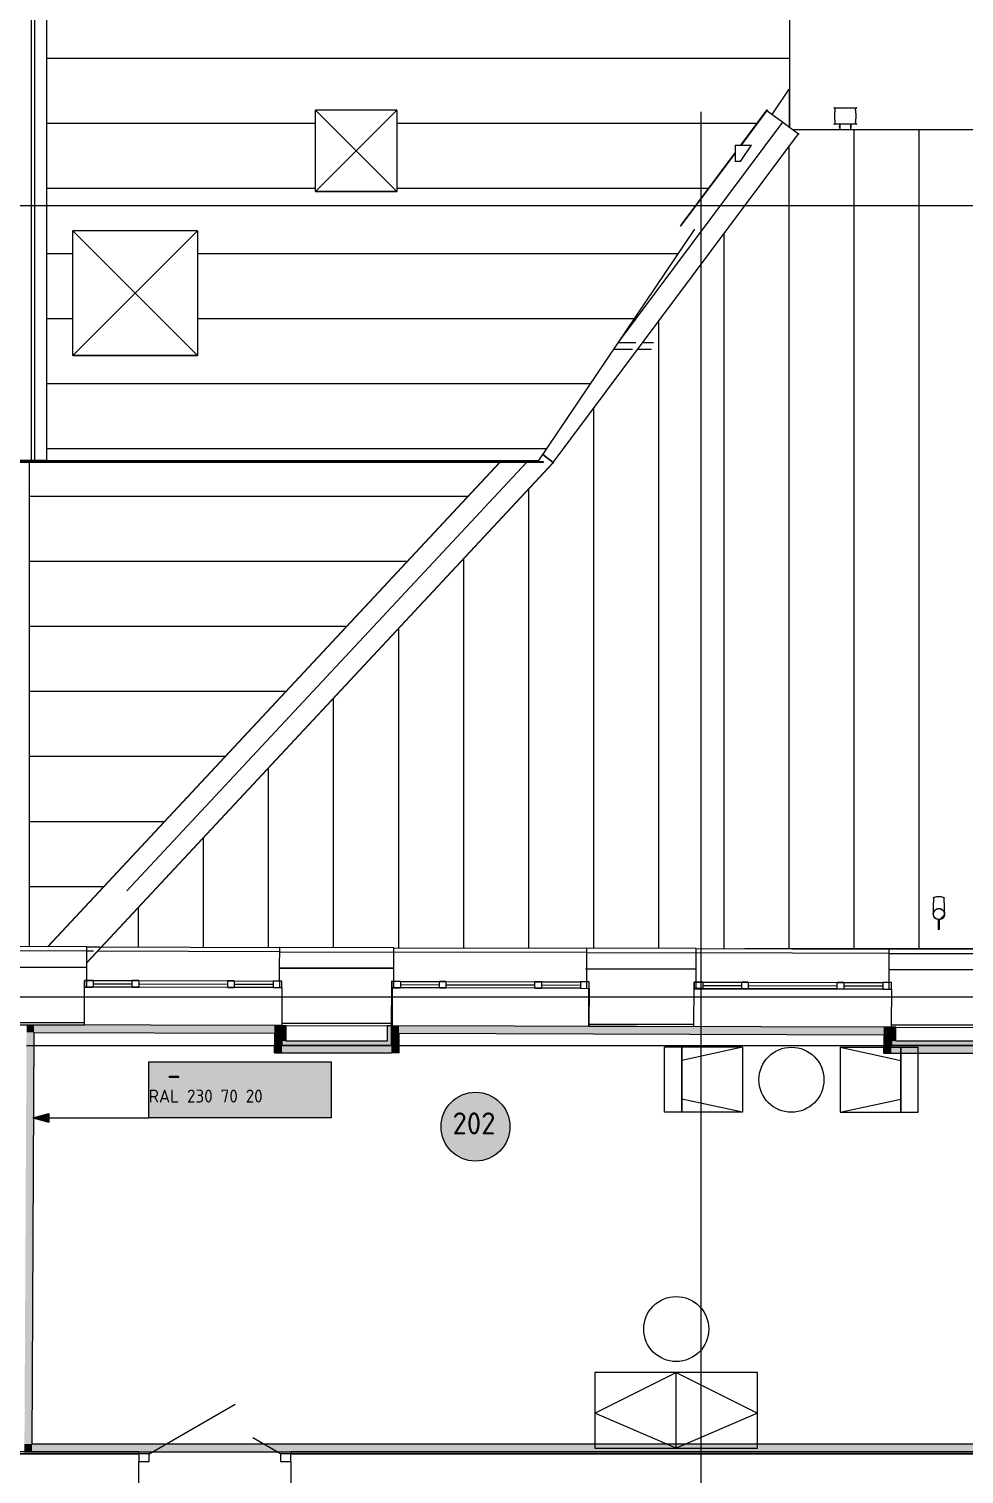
# Model space of a CAD drawing. Header units: millimetres. Extents: x 0 to 1189, y 0 to 841.
# Drawn here: x 547.2 to 633.4, y 373.3 to 506.7 of the extents above; entities that cross this region are included whole.
import ezdxf

# ---------------------------------------------------------------- set-up
doc = ezdxf.new("R2010")
doc.units = ezdxf.units.MM

msp = doc.modelspace()

# ---------------------------------------------------------------- hatches: boundary and pattern name
h = msp.add_hatch(color=7)
h.dxf.hatch_style = 2
h.paths.add_polyline_path([(615.27094, 499.224533), (615.204227, 499.241521), (615.14494, 499.206533), (615.127952, 499.139821), (615.16294, 499.080533), (615.17494, 499.071533), (615.241652, 499.054546), (615.30094, 499.089533), (615.317928, 499.156246), (615.28294, 499.215533)])
h = msp.add_hatch(color=7)
h.dxf.hatch_style = 2
h.paths.add_polyline_path([(621.85595, 497.872531), (621.882388, 497.808969), (621.94595, 497.782531), (622.009513, 497.808969), (622.03595, 497.872531), (622.03595, 497.884531), (622.009513, 497.948094), (621.94595, 497.974531), (621.882388, 497.948094), (621.85595, 497.884531)])
h = msp.add_hatch(color=7)
h.dxf.hatch_style = 2
h.paths.add_polyline_path([(622.03595, 497.684531), (622.009513, 497.748094), (621.94595, 497.774531), (621.882388, 497.748094), (621.85595, 497.684531), (621.85595, 497.670531), (621.882388, 497.606968), (621.94595, 497.580531), (622.009513, 497.606968), (622.03595, 497.670531)])
h = msp.add_hatch(color=7)
h.dxf.hatch_style = 2
h.paths.add_polyline_path([(622.03595, 497.670531), (622.009513, 497.734094), (621.94595, 497.760531), (621.882388, 497.734094), (621.85595, 497.670531), (621.85595, 497.658531), (621.882388, 497.594968), (621.94595, 497.568531), (622.009513, 497.594968), (622.03595, 497.658531)])
h = msp.add_hatch(color=7)
h.dxf.hatch_style = 2
h.paths.add_polyline_path([(622.03595, 497.658531), (622.009513, 497.722094), (621.94595, 497.748531), (621.882388, 497.722094), (621.85595, 497.658531), (621.85595, 497.648531), (621.882388, 497.584968), (621.94595, 497.558531), (622.009513, 497.584968), (622.03595, 497.648531)])
h = msp.add_hatch(color=7)
h.dxf.hatch_style = 2
h.paths.add_polyline_path([(622.03595, 497.648531), (622.009513, 497.712094), (621.94595, 497.738531), (621.882388, 497.712094), (621.85595, 497.648531), (621.882388, 497.577968), (621.94595, 497.551531), (622.009513, 497.577968)])
h = msp.add_hatch(color=7)
h.dxf.hatch_style = 2
h.paths.add_polyline_path([(622.03595, 497.641531), (622.009513, 497.705094), (621.94595, 497.731531), (621.882388, 497.705094), (621.85595, 497.641531), (621.882388, 497.573968), (621.94595, 497.547531), (622.009513, 497.573968)])
h = msp.add_hatch(color=7)
h.dxf.hatch_style = 2
h.paths.add_polyline_path([(622.03595, 497.637531), (622.009513, 497.701094), (621.94595, 497.727531), (621.882388, 497.701094), (621.85595, 497.637531), (621.882388, 497.571968), (621.94595, 497.545531), (622.009513, 497.571968)])
h = msp.add_hatch(color=7)
h.dxf.hatch_style = 2
h.paths.add_polyline_path([(622.855952, 497.664531), (622.882389, 497.600968), (622.945952, 497.574531), (623.009514, 497.600968), (623.035952, 497.664531), (623.035952, 497.677531), (623.009514, 497.741094), (622.945952, 497.767531), (622.882389, 497.741094), (622.855952, 497.677531)])
h = msp.add_hatch(color=7)
h.dxf.hatch_style = 2
h.paths.add_polyline_path([(622.855952, 497.654531), (622.882389, 497.590968), (622.945952, 497.564531), (623.009514, 497.590968), (623.035952, 497.654531), (623.035952, 497.664531), (623.009514, 497.728094), (622.945952, 497.754531), (622.882389, 497.728094), (622.855952, 497.664531)])
h = msp.add_hatch(color=7)
h.dxf.hatch_style = 2
h.paths.add_polyline_path([(622.855952, 497.645531), (622.882389, 497.581968), (622.945952, 497.555531), (623.009514, 497.581968), (623.035952, 497.645531), (623.009514, 497.718094), (622.945952, 497.744531), (622.882389, 497.718094)])
h = msp.add_hatch(color=7)
h.dxf.hatch_style = 2
h.paths.add_polyline_path([(622.855952, 497.639531), (622.882389, 497.575968), (622.945952, 497.549531), (623.009514, 497.575968), (623.035952, 497.639531), (623.009514, 497.709094), (622.945952, 497.735531), (622.882389, 497.709094)])
h = msp.add_hatch(color=7)
h.dxf.hatch_style = 2
h.paths.add_polyline_path([(622.855952, 497.636531), (622.882389, 497.572968), (622.945952, 497.546531), (623.009514, 497.572968), (623.035952, 497.636531), (623.009514, 497.703094), (622.945952, 497.729531), (622.882389, 497.703094)])
h = msp.add_hatch(color=7)
h.dxf.hatch_style = 2
h.paths.add_polyline_path([(618.17588, 497.058316), (618.108925, 497.074321), (618.050158, 497.038466), (618.034153, 496.97151), (618.070009, 496.912744), (618.081009, 496.904744), (618.147964, 496.888739), (618.206731, 496.924594), (618.222735, 496.99155), (618.18688, 497.050316)])
h = msp.add_hatch(color=7)
h.dxf.hatch_style = 2
h.paths.add_polyline_path([(595.45227, 466.584844), (595.51591, 466.558593), (595.57955, 466.584844), (595.605801, 466.648484), (595.57955, 466.712123), (595.56955, 466.722123), (595.50591, 466.748375), (595.44227, 466.722123), (595.416019, 466.658484), (595.44227, 466.594844)])
h = msp.add_hatch(color=7)
h.dxf.hatch_style = 2
h.paths.add_polyline_path([(595.577505, 466.713024), (595.515185, 466.742273), (595.450369, 466.719078), (595.42112, 466.656759), (595.444315, 466.591943), (595.454315, 466.580943), (595.516634, 466.551694), (595.58145, 466.574889), (595.610699, 466.637208), (595.587505, 466.702024)])
h = msp.add_hatch(color=7)
h.dxf.hatch_style = 2
h.paths.add_polyline_path([(630.487963, 425.13342), (630.514401, 425.069858), (630.577963, 425.04342), (630.641526, 425.069858), (630.667964, 425.13342), (630.667964, 425.14542), (630.641526, 425.208983), (630.577963, 425.23542), (630.514401, 425.208983), (630.487963, 425.14542)])
h = msp.add_hatch(color=7)
h.dxf.hatch_style = 2
h.paths.add_polyline_path([(598.576914, 420.038412), (598.513352, 420.011975), (598.486914, 419.948412), (598.513352, 419.88485), (598.576914, 419.858412), (598.586915, 419.858412), (598.650477, 419.88485), (598.676915, 419.948412), (598.650477, 420.011975), (598.586915, 420.038412)])
h = msp.add_hatch(color=7)
h.dxf.hatch_style = 2
h.paths.add_polyline_path([(598.586915, 419.858412), (598.650477, 419.88485), (598.676915, 419.948412), (598.650477, 420.011975), (598.586915, 420.038412), (598.576914, 420.038412), (598.513352, 420.011975), (598.486914, 419.948412), (598.513352, 419.88485), (598.576914, 419.858412)])
at = {"true_color": 0xf1d696}
h = msp.add_hatch(color=41, dxfattribs=at)
h.dxf.hatch_style = 2
h.paths.add_polyline_path([(546.948836, 414.084403), (546.952836, 414.784404), (547.648837, 414.082403)])
h = msp.add_hatch(color=41, dxfattribs=at)
h.dxf.hatch_style = 2
h.paths.add_polyline_path([(546.954836, 414.784404), (547.652837, 414.782404), (547.648837, 414.082403)])
h = msp.add_hatch(color=41, dxfattribs=at)
h.dxf.hatch_style = 2
h.paths.add_polyline_path([(547.648837, 414.082403), (547.652837, 414.782404), (569.806871, 414.724404), (569.804871, 414.024403)])
h = msp.add_hatch(color=41, dxfattribs=at)
h.dxf.hatch_style = 2
h.paths.add_polyline_path([(569.804871, 414.024403), (569.806871, 414.724404), (570.506872, 414.722404)])
h = msp.add_hatch(color=41, dxfattribs=at)
h.dxf.hatch_style = 2
h.paths.add_polyline_path([(570.504872, 414.022403), (569.804871, 414.024403), (570.506872, 414.722404)])
h = msp.add_hatch(color=7)
h.dxf.hatch_style = 2
h.paths.add_polyline_path([(570.500872, 413.290402), (570.500872, 414.704404), (570.901872, 414.704404), (570.901872, 413.290402)])
h = msp.add_hatch(color=7)
h.dxf.hatch_style = 2
h.paths.add_polyline_path([(580.601887, 412.890401), (580.201886, 412.890401), (580.201886, 414.704404), (580.601887, 414.704404)])
h = msp.add_hatch(color=41, dxfattribs=at)
h.dxf.hatch_style = 2
h.paths.add_polyline_path([(581.301888, 414.001403), (580.601887, 414.004403), (580.601887, 414.704404)])
h = msp.add_hatch(color=41, dxfattribs=at)
h.dxf.hatch_style = 2
h.paths.add_polyline_path([(580.601887, 414.704404), (581.301888, 414.701404), (581.301888, 414.001403)])
h = msp.add_hatch(color=41, dxfattribs=at)
h.dxf.hatch_style = 2
h.paths.add_polyline_path([(581.301888, 414.001403), (581.301888, 414.701404), (626.000956, 414.558404), (626.000956, 413.858403)])
h = msp.add_hatch(color=7)
h.dxf.hatch_style = 2
h.paths.add_polyline_path([(598.812915, 414.591404), (598.876477, 414.617842), (598.902915, 414.681404), (598.876477, 414.744967), (598.812915, 414.771404), (598.800915, 414.771404), (598.737352, 414.744967), (598.710915, 414.681404), (598.737352, 414.617842), (598.800915, 414.591404)])
at = {"true_color": 0x186722}
h = msp.add_hatch(color=99, dxfattribs=at)
h.dxf.hatch_style = 2
h.paths.add_polyline_path([(546.948836, 414.084403), (547.648837, 414.082403), (547.455836, 376.098345), (546.755835, 376.098345)])
at = {"true_color": 0xf1d696}
h = msp.add_hatch(color=41, dxfattribs=at)
h.dxf.hatch_style = 2
h.paths.add_polyline_path([(569.804871, 414.024403), (570.504872, 414.022403), (570.500872, 412.890401), (569.800871, 412.890401)])
h = msp.add_hatch(color=41, dxfattribs=at)
h.dxf.hatch_style = 2
h.paths.add_polyline_path([(581.301888, 412.890401), (580.601887, 412.890401), (580.601887, 414.004403), (581.301888, 414.001403)])
h = msp.add_hatch(color=41, dxfattribs=at)
h.dxf.hatch_style = 2
h.paths.add_polyline_path([(626.000956, 413.858403), (626.000956, 414.558404), (626.700957, 414.556404)])
h = msp.add_hatch(color=41, dxfattribs=at)
h.dxf.hatch_style = 2
h.paths.add_polyline_path([(626.000956, 413.858403), (626.698957, 414.553404), (626.700957, 413.856403)])
h = msp.add_hatch(color=41, dxfattribs=at)
h.dxf.hatch_style = 2
h.paths.add_polyline_path([(626.000956, 413.858403), (626.700957, 413.856403), (626.700957, 412.882401), (626.000956, 412.882401)])
h = msp.add_hatch(color=7)
h.dxf.hatch_style = 2
h.paths.add_polyline_path([(626.700957, 413.282402), (626.700957, 414.556404), (627.100958, 414.556404), (627.100958, 413.282402)])
h = msp.add_hatch(color=41, dxfattribs=at)
h.dxf.hatch_style = 2
h.paths.add_polyline_path([(569.799871, 412.1904), (569.800871, 412.890401), (570.500872, 412.890401)])
h = msp.add_hatch(color=41, dxfattribs=at)
h.dxf.hatch_style = 2
h.paths.add_polyline_path([(570.500872, 412.890401), (570.499872, 412.1904), (569.799871, 412.1904)])
h = msp.add_hatch(color=41, dxfattribs=at)
h.dxf.hatch_style = 2
h.paths.add_polyline_path([(570.499872, 412.1904), (570.500872, 412.890401), (580.601887, 412.890401), (580.601887, 412.1904)])
h = msp.add_hatch(color=7)
h.dxf.hatch_style = 2
h.paths.add_polyline_path([(570.500872, 412.890401), (570.500872, 413.290402), (580.201886, 413.290402), (580.201886, 412.890401)])
h = msp.add_hatch(color=41, dxfattribs=at)
h.dxf.hatch_style = 2
h.paths.add_polyline_path([(580.601887, 412.890401), (581.301888, 412.1904), (580.601887, 412.1904)])
h = msp.add_hatch(color=41, dxfattribs=at)
h.dxf.hatch_style = 2
h.paths.add_polyline_path([(581.301888, 412.890401), (581.301888, 412.1904), (580.601887, 412.890401)])
h = msp.add_hatch(color=41, dxfattribs=at)
h.dxf.hatch_style = 2
h.paths.add_polyline_path([(626.700957, 412.882401), (626.000956, 412.1824), (626.000956, 412.882401)])
h = msp.add_hatch(color=41, dxfattribs=at)
h.dxf.hatch_style = 2
h.paths.add_polyline_path([(626.700957, 412.882401), (626.700957, 412.1824), (626.000956, 412.1824)])
h = msp.add_hatch(color=7)
h.dxf.hatch_style = 2
h.paths.add_polyline_path([(626.700957, 412.882401), (626.700957, 413.282402), (636.610973, 413.282402), (636.610973, 412.882401)])
h = msp.add_hatch(color=41, dxfattribs=at)
h.dxf.hatch_style = 2
h.paths.add_polyline_path([(626.700957, 412.1824), (626.700957, 412.882401), (637.010973, 412.882401), (637.010973, 412.1824)])
at = {"true_color": 0xffffff}
h = msp.add_hatch(color=7, dxfattribs=at)
h.dxf.hatch_style = 2
h.paths.add_polyline_path([(558.219853, 411.372399), (575.041879, 411.372399), (575.041879, 406.195391), (558.219853, 406.195391)])
at = {"true_color": 0x0077b0}
h = msp.add_hatch(color=144, dxfattribs=at)
h.paths.add_polyline_path([(559.42959, 409.977117), (559.42959, 410.784096), (559.4001, 410.940779), (559.311079, 411.071831), (559.182439, 411.158234), (559.0261, 411.187586), (558.869624, 411.158234), (558.738366, 411.071831), (558.650929, 410.940779), (558.622611, 410.784096), (558.622611, 409.977117), (558.650929, 409.820779), (558.738366, 409.692139), (558.869624, 409.603118), (559.0261, 409.573628), (559.182439, 409.603118), (559.311079, 409.692139), (559.4001, 409.820779)])
h.paths.add_polyline_path([(559.630232, 409.977117), (559.619079, 409.856461), (559.585653, 409.744436), (559.530006, 409.641401), (559.45219, 409.547721), (559.360421, 409.470421), (559.258369, 409.415911), (559.146704, 409.383622), (559.0261, 409.372985), (558.904368, 409.383622), (558.792661, 409.415911), (558.690462, 409.470421), (558.597255, 409.547721), (558.519525, 409.641401), (558.464067, 409.744436), (558.430831, 409.856461), (558.419763, 409.977117), (558.419763, 410.784096), (558.430831, 410.905829), (558.464067, 411.017536), (558.519525, 411.119735), (558.597255, 411.212942), (558.690462, 411.290758), (558.792661, 411.346405), (558.904368, 411.379831), (559.0261, 411.390984), (559.146756, 411.379874), (559.258782, 411.346749), (559.361816, 411.291921), (559.455497, 411.215698), (559.531401, 411.12206), (559.586066, 411.018914), (559.61913, 410.90626), (559.630232, 410.784096)])
h = msp.add_hatch(color=144, dxfattribs=at)
h.paths.add_polyline_path([(561.954302, 409.573628), (562.071228, 409.596434), (562.168724, 409.663476), (562.23487, 409.760352), (562.256368, 409.877899), (562.256368, 410.078541), (562.23487, 410.195467), (562.168724, 410.292964), (562.071228, 410.360488), (561.954302, 410.383363), (561.837375, 410.360488), (561.739879, 410.292964), (561.673733, 410.196501), (561.652236, 410.078541), (561.652236, 409.877899), (561.673733, 409.760352), (561.739879, 409.663476), (561.837375, 409.596434)])
h.paths.add_polyline_path([(561.954302, 409.372985), (561.852663, 409.38202), (561.75924, 409.409297), (561.673776, 409.455073), (561.596012, 409.519609), (561.531476, 409.59733), (561.4857, 409.682493), (561.458423, 409.775097), (561.449388, 409.875142), (561.449388, 410.078541), (561.462015, 410.197552), (561.499962, 410.304677), (561.563335, 410.399607), (561.652236, 410.48203), (561.563335, 410.564454), (561.499962, 410.659384), (561.462015, 410.766509), (561.449388, 410.88552), (561.458423, 410.987168), (561.4857, 411.08065), (561.531476, 411.166278), (561.596012, 411.244361), (561.673776, 411.308896), (561.75924, 411.354673), (561.852663, 411.38195), (561.954302, 411.390984), (562.054735, 411.38195), (562.147985, 411.354673), (562.233277, 411.308896), (562.309835, 411.244361), (562.374801, 411.166278), (562.421525, 411.08065), (562.449749, 410.987168), (562.459215, 410.88552), (562.446589, 410.766509), (562.408641, 410.659384), (562.345268, 410.564454), (562.256368, 410.48203), (562.375637, 410.359316), (562.439922, 410.211384), (562.44875, 410.159931), (562.454736, 410.086671), (562.458138, 409.991707), (562.459215, 409.875142), (562.449749, 409.775097), (562.421525, 409.682493), (562.374801, 409.59733), (562.309835, 409.519609), (562.233277, 409.455073), (562.147985, 409.409297), (562.054735, 409.38202)])
h.paths.add_polyline_path([(561.954302, 410.583454), (562.071228, 410.605158), (562.168724, 410.671097), (562.23487, 410.769007), (562.256368, 410.88552), (562.23487, 411.002447), (562.168724, 411.099943), (562.071228, 411.166089), (561.954302, 411.187586), (561.837375, 411.166089), (561.739879, 411.099943), (561.673733, 411.002447), (561.652236, 410.88552), (561.673733, 410.769007), (561.739879, 410.671097), (561.837375, 410.605158)])
h = msp.add_hatch(color=144, dxfattribs=at)
h.dxf.hatch_style = 2
h.paths.add_polyline_path([(560.943214, 409.875142), (560.136235, 409.875142), (560.060099, 409.900705), (560.034812, 409.977117), (560.060099, 410.053254), (560.136235, 410.078541), (560.943214, 410.078541), (561.019351, 410.053254), (561.044638, 409.977117), (561.019351, 409.900705)])
at = {"true_color": 0xffffff}
h = msp.add_hatch(color=7, dxfattribs=at)
edge = h.paths.add_edge_path()
edge.add_arc((588.350399, 405.38389), 3.176505, 0, 360)
at = {"true_color": 0x0077b0}
h = msp.add_hatch(color=144, dxfattribs=at)
h.dxf.hatch_style = 2
h.paths.add_polyline_path([(547.524836, 406.208391), (549.018839, 406.603392), (549.015839, 405.803391)])
at = {"true_color": 0xf1d696}
h = msp.add_hatch(color=41, dxfattribs=at)
h.dxf.hatch_style = 2
h.paths.add_polyline_path([(546.755835, 376.098345), (547.455836, 376.098345), (546.752835, 375.398344)])
h = msp.add_hatch(color=41, dxfattribs=at)
h.dxf.hatch_style = 2
h.paths.add_polyline_path([(547.455836, 376.098345), (547.452836, 375.398344), (546.752835, 375.398344)])
h = msp.add_hatch(color=41, dxfattribs=at)
h.dxf.hatch_style = 2
h.paths.add_polyline_path([(704.159076, 376.091345), (704.159076, 375.391344), (547.452836, 375.398344), (547.455836, 376.098345)])

# ---------------------------------------------------------------- linework, layer by layer
at = {"color": 7, "lineweight": 0}
for points in [[(547.381836, 724.509878), (547.381836, 466.837484)], [(547.721837, 466.837484), (547.721837, 724.509878)], [(548.802838, 724.509878), (548.802838, 466.837484)], [(617.326943, 497.578531), (617.326943, 724.509878)], [(617.326943, 503.921541), (548.802838, 503.921541)], [(615.718941, 498.777533), (617.275943, 501.086536)], [(617.275943, 501.086536), (617.275943, 497.616531)], [(573.602876, 499.151533), (577.352882, 495.401528)], [(573.602876, 491.651522), (573.602876, 499.151533)], [(581.102888, 499.151533), (573.602876, 499.151533)], [(573.602876, 491.651522), (573.602876, 499.151533)], [(581.102888, 499.151533), (573.602876, 499.151533)], [(577.352882, 495.401528), (581.102888, 499.151533)], [(581.102888, 499.151533), (581.102888, 491.651522)], [(581.102888, 499.151533), (581.102888, 491.651522)], [(609.172931, 237.628134), (609.172931, 498.997533)], [(612.817936, 495.934528), (615.21694, 499.152533)], [(615.22894, 499.143533), (612.835936, 495.934528)], [(615.22894, 499.143533), (616.679942, 498.061532)], [(621.443949, 499.374534), (621.383949, 499.384534)], [(621.383949, 499.384534), (622.445951, 499.384534)], [(621.487949, 499.339534), (621.443949, 499.374534)], [(621.470949, 498.705533), (621.474949, 498.775533)], [(621.470949, 498.564532), (621.470949, 498.705533)], [(621.474949, 498.775533), (621.479949, 498.844533)], [(621.479949, 498.844533), (621.482949, 498.877533)], [(621.482949, 498.877533), (621.485949, 498.910533)], [(621.485949, 498.910533), (621.489949, 498.943533)], [(621.50295, 499.312534), (621.487949, 499.339534)], [(621.489949, 498.943533), (621.49395, 498.974533)], [(621.49395, 498.974533), (621.49795, 499.005533)], [(621.49795, 499.005533), (621.50195, 499.036533)], [(621.50195, 499.036533), (621.50495, 499.065533)], [(621.51295, 499.279533), (621.50295, 499.312534)], [(621.50495, 499.065533), (621.50895, 499.093533)], [(621.50895, 499.093533), (621.51195, 499.121533)], [(621.51195, 499.121533), (621.51395, 499.147533)], [(621.51495, 499.261533), (621.51295, 499.279533)], [(621.51395, 499.147533), (621.51595, 499.172533)], [(621.51695, 499.241533), (621.51495, 499.261533)], [(621.51595, 499.172533), (621.51695, 499.196533)], [(621.51795, 499.219533), (621.51695, 499.241533)], [(621.51695, 499.196533), (621.51795, 499.219533)], [(622.445951, 499.384534), (623.507953, 499.384534)], [(623.374952, 499.240533), (623.373952, 499.219533)], [(623.373952, 499.219533), (623.373952, 499.196533)], [(623.373952, 499.196533), (623.374952, 499.172533)], [(623.375952, 499.261533), (623.374952, 499.240533)], [(623.374952, 499.172533), (623.376952, 499.147533)], [(623.378952, 499.279533), (623.375952, 499.261533)], [(623.376952, 499.147533), (623.379952, 499.121533)], [(623.388952, 499.312534), (623.378952, 499.279533)], [(623.379952, 499.121533), (623.382952, 499.093533)], [(623.382952, 499.093533), (623.385952, 499.065533)], [(623.385952, 499.065533), (623.389952, 499.036533)], [(623.402952, 499.339534), (623.388952, 499.312534)], [(623.389952, 499.036533), (623.393952, 499.005533)], [(623.393952, 499.005533), (623.397952, 498.974533)], [(623.397952, 498.974533), (623.401952, 498.943533)], [(623.401952, 498.943533), (623.404952, 498.910533)], [(623.447952, 499.374534), (623.402952, 499.339534)], [(623.404952, 498.910533), (623.408952, 498.877533)], [(623.408952, 498.877533), (623.411952, 498.844533)], [(623.411952, 498.844533), (623.416952, 498.775533)], [(623.416952, 498.775533), (623.419952, 498.705533)], [(623.419952, 498.705533), (623.419952, 498.564532)], [(623.507953, 499.384534), (623.447952, 499.374534)], [(573.602876, 497.921531), (548.802838, 497.921531)], [(614.299939, 497.921531), (581.102888, 497.921531)], [(601.563919, 477.792501), (616.679942, 498.061532)], [(616.679942, 498.061532), (618.122944, 496.98553)], [(617.326943, 497.921531), (617.280943, 497.921531)], [(682.428043, 497.334531), (617.653944, 497.334531)], [(621.383949, 497.884531), (621.443949, 497.895531)], [(622.445951, 497.884531), (621.383949, 497.884531)], [(621.443949, 497.895531), (621.487949, 497.930531)], [(621.474949, 498.494532), (621.470949, 498.564532)], [(621.479949, 498.425532), (621.474949, 498.494532)], [(621.482949, 498.392532), (621.479949, 498.425532)], [(621.485949, 498.359532), (621.482949, 498.392532)], [(621.489949, 498.326532), (621.485949, 498.359532)], [(621.487949, 497.930531), (621.50295, 497.957531)], [(621.49395, 498.295532), (621.489949, 498.326532)], [(621.49795, 498.264532), (621.49395, 498.295532)], [(621.50195, 498.233532), (621.49795, 498.264532)], [(621.50495, 498.204532), (621.50195, 498.233532)], [(621.50295, 497.957531), (621.51295, 497.990532)], [(621.50895, 498.176532), (621.50495, 498.204532)], [(621.51195, 498.148532), (621.50895, 498.176532)], [(621.51395, 498.122532), (621.51195, 498.148532)], [(621.51295, 497.990532), (621.51495, 498.008532)], [(621.51595, 498.097532), (621.51395, 498.122532)], [(621.51495, 498.008532), (621.51695, 498.029532)], [(621.51695, 498.073532), (621.51595, 498.097532)], [(621.51795, 498.050532), (621.51695, 498.073532)], [(621.51695, 498.029532), (621.51795, 498.050532)], [(621.94295, 497.503531), (621.92595, 497.634531), (621.94295, 497.766531)], [(621.94595, 497.884531), (621.94595, 497.334531)], [(621.94595, 497.877531), (621.94595, 497.845531)], [(621.94595, 497.819531), (621.94595, 497.872531)], [(621.94595, 497.845531), (621.94595, 497.816531)], [(621.94595, 497.765531), (621.94595, 497.819531)], [(621.94595, 497.816531), (621.94595, 497.788531)], [(621.94595, 497.788531), (621.94595, 497.763531)], [(621.94595, 497.711531), (621.94595, 497.765531)], [(621.94595, 497.763531), (621.94595, 497.740531)], [(621.94595, 497.740531), (621.94595, 497.719531)], [(621.94595, 497.719531), (621.94595, 497.700531)], [(621.94595, 497.655531), (621.94595, 497.711531)], [(621.94595, 497.700531), (621.94595, 497.684531)], [(621.94595, 497.598531), (621.94595, 497.655531)], [(621.94595, 497.598531), (621.94595, 497.334531)], [(623.507953, 497.884531), (622.445951, 497.884531)], [(622.945952, 497.334531), (622.945952, 497.884531)], [(622.945952, 497.864531), (622.945952, 497.884531)], [(622.945952, 497.884531), (622.945952, 497.841531)], [(622.945952, 497.833531), (622.945952, 497.864531)], [(622.945952, 497.841531), (622.945952, 497.788531)], [(622.945952, 497.804531), (622.945952, 497.833531)], [(622.945952, 497.777531), (622.945952, 497.804531)], [(622.945952, 497.788531), (622.945952, 497.733531)], [(622.945952, 497.753531), (622.945952, 497.777531)], [(622.945952, 497.731531), (622.945952, 497.753531)], [(622.945952, 497.733531), (622.945952, 497.678531)], [(622.945952, 497.711531), (622.945952, 497.731531)], [(622.945952, 497.693531), (622.945952, 497.711531)], [(622.945952, 497.677531), (622.945952, 497.693531)], [(622.945952, 497.678531), (622.945952, 497.622531)], [(622.945952, 497.622531), (622.945952, 497.598531)], [(622.945952, 497.334531), (622.945952, 497.598531)], [(622.948952, 497.766531), (622.965952, 497.634531), (622.948952, 497.503531)], [(623.237952, 497.334531), (623.237952, 421.810415)], [(623.374952, 498.097532), (623.373952, 498.073532)], [(623.373952, 498.073532), (623.373952, 498.050532)], [(623.373952, 498.050532), (623.374952, 498.028532)], [(623.376952, 498.122532), (623.374952, 498.097532)], [(623.374952, 498.028532), (623.375952, 498.008532)], [(623.375952, 498.008532), (623.378952, 497.990532)], [(623.379952, 498.148532), (623.376952, 498.122532)], [(623.378952, 497.990532), (623.388952, 497.957531)], [(623.382952, 498.176532), (623.379952, 498.148532)], [(623.385952, 498.204532), (623.382952, 498.176532)], [(623.389952, 498.233532), (623.385952, 498.204532)], [(623.388952, 497.957531), (623.402952, 497.930531)], [(623.393952, 498.264532), (623.389952, 498.233532)], [(623.397952, 498.294532), (623.393952, 498.264532)], [(623.401952, 498.326532), (623.397952, 498.294532)], [(623.404952, 498.359532), (623.401952, 498.326532)], [(623.402952, 497.930531), (623.447952, 497.895531)], [(623.408952, 498.392532), (623.404952, 498.359532)], [(623.411952, 498.425532), (623.408952, 498.392532)], [(623.416952, 498.494532), (623.411952, 498.425532)], [(623.419952, 498.564532), (623.416952, 498.494532)], [(623.447952, 497.895531), (623.507953, 497.884531)], [(629.237961, 497.334531), (629.237961, 421.810415)], [(595.50591, 466.658484), (618.122944, 496.98553)], [(595.51591, 466.648484), (618.133944, 496.97753)], [(577.352882, 495.401528), (573.602876, 491.651522)], [(581.102888, 491.651522), (577.352882, 495.401528)], [(612.293935, 495.208527), (607.230928, 488.419517)], [(607.311928, 488.551517), (612.293935, 495.232527)], [(612.291935, 495.934528), (613.801938, 495.934528)], [(612.291935, 495.934528), (612.295935, 494.434526)], [(612.789936, 494.434526), (613.801938, 495.934528)], [(617.237943, 495.775528), (617.237943, 421.810415)], [(612.789936, 494.434526), (612.295935, 494.434526)], [(573.602876, 491.921522), (548.802838, 491.921522)], [(573.602876, 491.651522), (581.102888, 491.651522)], [(581.102888, 491.651522), (573.602876, 491.651522)], [(609.824932, 491.921522), (581.102888, 491.921522)], [(202.529309, 490.37152), (863.72632, 490.37152)], [(551.212842, 488.041516), (556.962851, 482.291508)], [(551.212842, 476.541499), (551.212842, 488.041516)], [(562.71286, 488.041516), (551.212842, 488.041516)], [(551.212842, 476.541499), (551.212842, 488.041516)], [(562.71286, 488.041516), (551.212842, 488.041516)], [(556.962851, 482.291508), (562.71286, 488.041516)], [(562.71286, 488.041516), (562.71286, 476.541499)], [(562.71286, 488.041516), (562.71286, 476.541499)], [(594.174908, 466.837484), (608.57493, 488.185517)], [(611.237934, 487.729516), (611.237934, 421.815415)], [(551.212842, 485.921513), (548.802838, 485.921513)], [(607.047927, 485.921513), (562.71286, 485.921513)], [(556.962851, 482.291508), (551.212842, 476.541499)], [(562.71286, 476.541499), (556.962851, 482.291508)], [(551.212842, 479.921504), (548.802838, 479.921504)], [(603.000921, 479.921504), (562.71286, 479.921504)], [(605.237925, 479.683504), (605.237925, 421.831415)], [(603.127921, 477.710501), (601.508919, 477.710501)], [(604.773924, 477.710501), (603.765922, 477.710501)], [(551.212842, 476.541499), (562.71286, 476.541499)], [(562.71286, 476.541499), (551.212842, 476.541499)], [(601.104918, 477.1105), (602.829921, 477.1105)], [(603.318922, 477.1105), (604.564924, 477.1105)], [(598.953915, 473.921495), (548.802838, 473.921495)], [(599.237916, 471.646491), (599.237916, 421.847415)], [(497.46376, 466.766484), (594.576908, 466.766484)], [(594.576908, 466.666484), (497.46376, 466.666484)], [(547.381836, 466.837484), (546.301835, 466.837484)], [(547.185836, 466.666484), (547.185836, 421.984415)], [(547.551837, 466.837484), (547.381836, 466.837484)], [(547.721837, 466.837484), (547.551837, 466.837484)], [(547.551837, 466.766484), (547.551837, 466.666484)], [(548.802838, 466.837484), (547.721837, 466.837484)], [(594.906909, 467.921486), (548.802838, 467.921486)], [(548.802838, 466.837484), (594.174908, 466.837484)], [(548.870839, 466.837484), (548.870839, 466.766484)], [(548.896839, 421.979415), (590.567902, 466.666484)], [(590.586902, 466.666484), (548.915839, 421.979415)], [(549.52084, 466.837484), (549.52084, 466.766484)], [(550.225841, 466.766484), (550.225841, 466.837484)], [(552.507844, 420.537413), (595.51091, 466.652484)], [(552.507844, 420.516413), (595.52091, 466.641484)], [(556.20185, 427.137423), (593.062906, 466.666484)], [(586.659896, 466.837484), (586.659896, 466.766484)], [(587.309897, 466.766484), (586.659896, 466.766484)], [(587.309897, 466.837484), (587.309897, 466.766484)], [(587.661898, 466.766484), (587.309897, 466.766484)], [(588.014898, 466.766484), (588.014898, 466.837484)], [(590.660902, 466.766484), (590.726902, 466.837484)], [(590.746903, 466.837484), (590.680902, 466.766484)], [(593.155906, 466.766484), (593.222906, 466.837484)], [(595.50591, 466.658484), (594.551908, 467.396485)], [(594.551908, 467.395485), (595.51091, 466.652484)], [(594.576908, 466.766484), (594.576908, 466.666484)], [(595.39491, 466.742484), (595.51591, 466.648484)], [(593.237906, 464.19448), (593.237906, 421.862415)], [(587.635898, 463.521479), (547.185836, 463.521479)], [(582.039889, 457.52147), (547.185836, 457.52147)], [(587.237897, 457.75947), (587.237897, 421.878415)], [(576.444881, 451.521461), (547.185836, 451.521461)], [(581.237888, 451.32546), (581.237888, 421.894415)], [(570.849872, 445.521451), (547.185836, 445.521451)], [(575.237879, 444.89145), (575.237879, 421.910415)], [(565.254864, 439.521442), (547.185836, 439.521442)], [(569.23787, 438.457441), (569.23787, 421.926415)], [(559.659855, 433.521433), (547.185836, 433.521433)], [(563.237861, 432.022431), (563.237861, 421.941415)], [(554.064846, 427.521424), (547.185836, 427.521424)], [(557.237851, 425.588421), (557.237851, 421.957415)], [(631.077964, 424.483419), (630.97322, 424.49395), (630.875636, 424.524169), (630.787309, 424.572013), (630.710339, 424.635419), (630.646821, 424.712326), (630.598854, 424.80067), (630.568536, 424.898389), (630.557963, 425.00342), (630.568536, 425.108164), (630.598854, 425.205748), (630.646821, 425.294075), (630.710339, 425.371046), (630.787309, 425.434563), (630.875636, 425.48253), (630.97322, 425.512849), (631.077964, 425.523421)], [(630.573927, 426.464367), (630.584091, 426.495389), (630.61324, 426.524289), (630.659357, 426.550447), (630.720427, 426.573242), (630.794435, 426.592053), (630.879365, 426.606258), (630.973201, 426.615236), (631.073928, 426.618367)], [(630.577963, 426.464422), (630.577963, 426.039422)], [(630.577963, 426.015422), (630.577963, 426.039422)], [(630.577963, 425.959421), (630.577963, 426.015422)], [(630.577963, 425.904421), (630.577963, 425.959421)], [(630.577963, 425.849421), (630.577963, 425.904421)], [(630.577963, 425.796421), (630.577963, 425.849421)], [(630.577963, 425.743421), (630.577963, 425.796421)], [(630.577963, 425.692421), (630.577963, 425.743421)], [(630.577963, 425.642421), (630.577963, 425.692421)], [(630.577963, 425.594421), (630.577963, 425.642421)], [(630.577963, 425.547421), (630.577963, 425.594421)], [(630.577963, 425.501421), (630.577963, 425.547421)], [(631.077964, 424.503419), (630.977237, 424.513542), (630.883401, 424.542591), (630.798472, 424.588585), (630.724464, 424.649544), (630.663393, 424.723488), (630.617276, 424.808435), (630.588127, 424.902406), (630.577963, 425.00342), (630.588127, 425.104147), (630.617276, 425.197983), (630.663393, 425.282913), (630.724464, 425.356921), (630.798472, 425.417991), (630.883401, 425.464108), (630.977237, 425.493257), (631.077964, 425.503421)], [(630.577963, 425.458421), (630.577963, 425.501421)], [(630.577963, 425.415421), (630.577963, 425.458421)], [(630.577963, 425.375421), (630.577963, 425.415421)], [(630.577963, 425.336421), (630.577963, 425.375421)], [(630.577963, 425.29942), (630.577963, 425.336421)], [(630.674964, 425.29842), (630.698964, 425.328421)], [(630.860964, 425.453421), (630.880964, 425.462421)], [(631.073928, 426.618367), (631.174655, 426.615236), (631.268491, 426.606258), (631.353421, 426.592053), (631.427428, 426.573242), (631.488499, 426.550447), (631.534616, 426.524289), (631.563765, 426.495389), (631.573929, 426.464367)], [(631.077964, 425.523421), (631.182996, 425.512849), (631.280714, 425.48253), (631.369058, 425.434563), (631.445965, 425.371046), (631.509371, 425.294075), (631.557215, 425.205748), (631.587434, 425.108164), (631.597965, 425.00342), (631.587434, 424.898389), (631.557215, 424.80067), (631.509371, 424.712326), (631.445965, 424.635419), (631.369058, 424.572013), (631.280714, 424.524169), (631.182996, 424.49395), (631.077964, 424.483419)], [(631.077964, 425.503421), (631.178691, 425.493257), (631.272527, 425.464108), (631.357457, 425.417991), (631.431465, 425.356921), (631.492535, 425.282913), (631.538652, 425.197983), (631.567801, 425.104147), (631.577965, 425.00342), (631.567801, 424.902406), (631.538652, 424.808435), (631.492535, 424.723488), (631.431465, 424.649544), (631.357457, 424.588585), (631.272527, 424.542591), (631.178691, 424.513542), (631.077964, 424.503419)], [(631.275964, 425.462421), (631.294964, 425.453421)], [(631.457965, 425.328421), (631.481965, 425.29842)], [(631.577965, 426.039422), (631.577965, 426.464422)], [(631.577965, 426.039422), (631.577965, 425.982422)], [(631.577965, 425.982422), (631.577965, 425.927421)], [(631.577965, 425.927421), (631.577965, 425.872421)], [(631.577965, 425.872421), (631.577965, 425.818421)], [(631.577965, 425.818421), (631.577965, 425.765421)], [(631.577965, 425.765421), (631.577965, 425.713421)], [(631.577965, 425.713421), (631.577965, 425.663421)], [(631.577965, 425.663421), (631.577965, 425.614421)], [(631.577965, 425.614421), (631.577965, 425.566421)], [(631.577965, 425.566421), (631.577965, 425.520421)], [(631.577965, 425.520421), (631.577965, 425.476421)], [(631.577965, 425.476421), (631.577965, 425.433421)], [(631.577965, 425.433421), (631.577965, 425.392421)], [(631.577965, 425.392421), (631.577965, 425.352421)], [(631.577965, 425.352421), (631.577965, 425.31542)], [(631.577965, 425.31542), (631.577965, 425.27942)], [(630.577963, 425.26542), (630.577963, 425.29942)], [(630.577963, 425.23242), (630.577963, 425.26542)], [(630.577963, 425.20142), (630.577963, 425.23242)], [(630.577963, 425.17242), (630.577963, 425.20142)], [(630.577963, 425.14542), (630.577963, 425.17242)], [(630.587963, 425.09842), (630.590963, 425.11442)], [(630.590963, 424.89142), (630.587963, 424.90742)], [(630.698964, 424.67742), (630.674964, 424.70742)], [(630.880964, 424.543419), (630.860964, 424.552419)], [(631.027964, 424.494419), (631.027964, 423.589418)], [(631.127964, 423.589418), (631.127964, 424.494419)], [(631.191964, 424.518419), (631.562965, 424.88942)], [(631.294964, 424.552419), (631.275964, 424.543419)], [(631.481965, 424.70742), (631.457965, 424.67742)], [(631.565965, 425.11442), (631.568965, 425.09842)], [(631.568965, 424.90742), (631.565965, 424.89142)], [(631.577965, 425.27942), (631.577965, 425.24542)], [(631.577965, 425.24542), (631.577965, 425.21342)], [(631.577965, 425.21342), (631.577965, 425.18442)], [(631.577965, 425.18442), (631.577965, 425.15642)], [(631.577965, 425.15642), (631.577965, 425.13342)], [(631.127964, 423.589418), (631.027964, 423.589418)], [(552.510844, 421.570415), (542.230828, 421.597415)], [(552.511844, 421.970415), (542.241828, 421.997415)], [(552.506844, 420.070412), (552.510844, 421.570415)], [(552.510844, 421.570415), (552.511844, 421.970415)], [(553.109845, 421.568415), (552.510844, 421.570415)], [(552.511844, 421.970415), (553.741846, 421.966415)], [(570.260871, 421.523415), (553.487846, 421.567415)], [(553.865846, 421.966415), (570.261871, 421.923415)], [(570.261871, 421.923415), (570.256871, 420.023412)], [(570.260871, 421.523415), (580.830887, 421.495415)], [(570.291871, 421.923415), (570.261871, 421.923415)], [(580.831887, 421.895415), (570.291871, 421.923415)], [(580.826887, 419.995412), (580.830887, 421.495415)], [(580.830887, 421.495415), (580.831887, 421.895415)], [(598.580914, 421.448415), (580.830887, 421.495415)], [(580.831887, 421.895415), (598.581914, 421.848415)], [(598.580914, 421.448415), (598.576914, 419.948412)], [(598.581914, 421.848415), (598.580914, 421.448415)], [(598.580914, 421.448415), (608.71093, 421.422415)], [(608.71193, 421.822415), (598.581914, 421.848415)], [(608.70693, 419.922412), (608.71193, 421.822415)], [(626.459957, 421.375414), (608.71093, 421.422415)], [(608.71193, 421.822415), (626.460957, 421.775415)], [(613.173937, 421.810415), (682.428043, 421.810415)], [(626.459957, 421.375414), (626.455957, 419.875412)], [(626.460957, 421.775415), (626.459957, 421.375414)], [(626.459957, 421.375414), (637.239974, 421.347414)], [(626.490957, 421.775415), (626.460957, 421.775415)], [(637.190973, 421.747415), (626.490957, 421.775415)], [(552.506844, 420.070412), (542.236828, 420.097413)], [(542.236828, 420.097413), (552.506844, 420.070412)], [(552.503844, 418.870411), (552.506844, 420.070412)], [(570.256871, 420.023412), (570.253871, 418.823411)], [(580.826887, 419.995412), (570.256871, 420.023412)], [(570.256871, 420.023412), (570.286871, 420.023412)], [(570.286871, 420.023412), (580.826887, 419.995412)], [(580.822887, 418.795411), (580.826887, 419.995412)], [(552.301844, 418.27041), (552.303844, 418.870411)], [(552.303844, 418.870411), (552.301844, 418.27041)], [(552.303844, 418.870411), (553.103845, 418.868411)], [(553.103845, 418.868411), (552.303844, 418.870411)], [(552.501844, 418.27041), (552.503844, 418.870411)], [(553.103845, 418.868411), (553.101845, 418.26841)], [(553.103845, 418.868411), (556.703851, 418.859411)], [(556.701851, 418.25941), (556.703851, 418.859411)], [(556.703851, 418.859411), (557.303851, 418.857411)], [(557.303851, 418.857411), (556.703851, 418.859411)], [(557.303851, 418.857411), (557.301851, 418.25741)], [(557.303851, 418.857411), (565.503864, 418.835411)], [(565.501864, 418.23541), (565.503864, 418.835411)], [(565.503864, 418.835411), (566.103865, 418.834411)], [(566.103865, 418.834411), (565.503864, 418.835411)], [(566.103865, 418.834411), (566.101865, 418.23441)], [(566.103865, 418.834411), (569.70387, 418.824411)], [(569.70387, 418.824411), (569.70187, 418.22441)], [(570.503872, 418.822411), (569.70387, 418.824411)], [(570.503872, 418.822411), (569.70387, 418.824411)], [(570.301871, 418.22341), (570.303871, 418.823411)], [(570.501872, 418.22241), (570.503872, 418.822411)], [(570.501872, 418.22241), (570.503872, 418.822411)], [(580.621887, 418.19641), (580.622887, 418.796411)], [(580.622887, 418.796411), (580.621887, 418.19641)], [(580.622887, 418.796411), (581.422888, 418.794411)], [(581.422888, 418.794411), (580.622887, 418.796411)], [(580.821887, 418.19541), (580.822887, 418.795411)], [(581.422888, 418.794411), (581.421888, 418.19441)], [(581.422888, 418.794411), (585.022894, 418.784411)], [(585.021894, 418.18441), (585.022894, 418.784411)], [(585.022894, 418.784411), (585.622895, 418.782411)], [(585.622895, 418.782411), (585.022894, 418.784411)], [(585.622895, 418.782411), (585.621895, 418.18241)], [(585.622895, 418.782411), (593.822907, 418.76141)], [(593.821907, 418.16141), (593.822907, 418.76141)], [(593.822907, 418.76141), (594.422908, 418.75941)], [(594.422908, 418.75941), (593.822907, 418.76141)], [(594.422908, 418.75941), (594.421908, 418.15941)], [(594.422908, 418.75941), (598.022914, 418.75041)], [(598.022914, 418.75041), (598.021914, 418.15041)], [(598.822915, 418.74841), (598.022914, 418.75041)], [(598.822915, 418.74841), (598.022914, 418.75041)], [(598.576914, 419.948412), (598.572914, 418.74841)], [(608.70693, 419.922412), (598.586915, 419.948412)], [(598.586915, 419.948412), (608.70693, 419.922412)], [(598.621915, 418.14841), (598.622915, 418.74841)], [(598.821915, 418.14841), (598.822915, 418.74841)], [(598.821915, 418.14841), (598.822915, 418.74841)], [(608.50193, 418.122409), (608.50293, 418.72241)], [(608.50293, 418.72241), (608.50193, 418.122409)], [(608.50293, 418.72241), (609.302931, 418.72041)], [(609.302931, 418.72041), (608.50293, 418.72241)], [(608.70193, 418.122409), (608.70293, 418.72241)], [(608.70293, 418.72241), (608.70693, 419.922412)], [(609.302931, 418.72041), (609.301931, 418.120409)], [(609.302931, 418.72041), (612.902936, 418.71141)], [(612.901936, 418.111409), (612.902936, 418.71141)], [(612.902936, 418.71141), (613.502937, 418.70941)], [(613.502937, 418.70941), (612.902936, 418.71141)], [(613.502937, 418.70941), (613.501937, 418.109409)], [(613.502937, 418.70941), (621.70295, 418.68841)], [(621.70195, 418.088409), (621.70295, 418.68841)], [(621.70295, 418.68841), (622.302951, 418.68641)], [(622.302951, 418.68641), (621.70295, 418.68841)], [(622.302951, 418.68641), (622.301951, 418.086409)], [(622.302951, 418.68641), (625.902956, 418.67641)], [(625.902956, 418.67641), (625.901956, 418.076409)], [(626.702957, 418.67441), (625.902956, 418.67641)], [(626.702957, 418.67441), (625.902956, 418.67641)], [(626.455957, 419.875412), (626.452957, 418.67541)], [(626.455957, 419.875412), (626.485957, 419.875412)], [(626.485957, 419.875412), (626.455957, 419.875412)], [(637.235974, 419.847412), (626.485957, 419.875412)], [(626.485957, 419.875412), (637.185973, 419.847412)], [(626.501957, 418.075409), (626.502957, 418.67541)], [(626.701957, 418.074409), (626.702957, 418.67441)], [(626.701957, 418.074409), (626.702957, 418.67441)], [(202.529309, 417.371408), (863.72632, 417.371408)], [(552.292844, 414.970405), (552.301844, 418.27041)], [(553.101845, 418.26841), (552.301844, 418.27041)], [(552.301844, 418.27041), (553.101845, 418.26841)], [(556.701851, 418.25941), (553.101845, 418.26841)], [(553.102845, 418.56841), (556.702851, 418.55941)], [(557.301851, 418.25741), (556.701851, 418.25941)], [(556.701851, 418.25941), (557.301851, 418.25741)], [(565.501864, 418.23541), (557.301851, 418.25741)], [(557.302851, 418.55741), (565.502864, 418.53541)], [(566.101865, 418.23441), (565.501864, 418.23541)], [(565.501864, 418.23541), (566.101865, 418.23441)], [(569.70187, 418.22441), (566.101865, 418.23441)], [(566.102865, 418.53441), (569.70287, 418.52441)], [(569.70187, 418.22441), (570.501872, 418.22241)], [(569.70187, 418.22441), (570.501872, 418.22241)], [(570.501872, 418.22241), (570.492872, 414.922405)], [(580.612887, 414.896405), (580.621887, 418.19641)], [(581.421888, 418.19441), (580.621887, 418.19641)], [(580.621887, 418.19641), (581.421888, 418.19441)], [(580.650887, 418.19641), (580.650887, 412.890401)], [(585.021894, 418.18441), (581.421888, 418.19441)], [(581.422888, 418.49441), (585.022894, 418.48441)], [(585.621895, 418.18241), (585.021894, 418.18441)], [(585.021894, 418.18441), (585.621895, 418.18241)], [(593.821907, 418.16141), (585.621895, 418.18241)], [(585.622895, 418.48241), (593.822907, 418.46141)], [(594.421908, 418.15941), (593.821907, 418.16141)], [(593.821907, 418.16141), (594.421908, 418.15941)], [(598.021914, 418.15041), (594.421908, 418.15941)], [(594.422908, 418.45941), (598.022914, 418.45041)], [(598.021914, 418.15041), (598.821915, 418.14841)], [(598.021914, 418.15041), (598.821915, 418.14841)], [(598.800915, 414.681404), (598.800915, 418.14841)], [(598.821915, 418.14841), (598.812915, 414.848404)], [(608.49293, 414.822404), (608.50193, 418.122409)], [(609.301931, 418.120409), (608.50193, 418.122409)], [(608.50193, 418.122409), (609.301931, 418.120409)], [(624.300954, 418.081409), (608.50193, 418.081409)], [(612.901936, 418.111409), (609.301931, 418.120409)], [(609.302931, 418.42041), (612.902936, 418.41141)], [(613.501937, 418.109409), (612.901936, 418.111409)], [(612.901936, 418.111409), (613.501937, 418.109409)], [(621.70195, 418.088409), (613.501937, 418.109409)], [(613.502937, 418.40941), (621.70295, 418.38841)], [(622.301951, 418.086409), (621.70195, 418.088409)], [(621.70195, 418.088409), (622.301951, 418.086409)], [(625.901956, 418.076409), (622.301951, 418.086409)], [(622.302951, 418.38641), (625.902956, 418.37641)], [(625.901956, 418.076409), (626.701957, 418.074409)], [(625.901956, 418.076409), (626.701957, 418.074409)], [(626.701957, 418.074409), (626.692957, 414.774404)], [(542.462829, 414.996405), (552.292844, 414.970405)], [(552.292844, 414.970405), (542.462829, 414.996405)], [(542.462829, 414.796404), (552.292844, 414.770404)], [(569.806871, 414.724404), (546.952836, 414.784404)], [(552.292844, 414.770404), (552.292844, 414.970405)], [(570.506872, 414.722404), (569.806871, 414.724404)], [(570.492872, 414.922405), (580.612887, 414.896405)], [(570.492872, 414.922405), (570.492872, 414.722404)], [(580.612887, 414.896405), (570.492872, 414.922405)], [(570.492872, 414.722404), (580.612887, 414.696404)], [(570.500872, 412.890401), (570.506872, 414.722404)], [(570.500872, 414.704404), (570.500872, 412.890401)], [(570.900872, 414.704404), (570.500872, 414.704404)], [(570.506872, 414.704404), (570.506872, 414.722404)], [(570.900872, 413.290402), (570.900872, 414.704404)], [(580.201886, 414.704404), (580.201886, 413.290402)], [(580.601887, 414.704404), (580.201886, 414.704404)], [(580.601887, 412.890401), (580.601887, 414.704404)], [(580.601887, 414.704404), (580.601887, 414.004403)], [(626.000956, 414.558404), (580.601887, 414.704404)], [(580.612887, 414.696404), (580.612887, 414.896405)], [(580.650887, 414.696404), (580.612887, 414.696404)], [(598.812915, 414.848404), (608.49293, 414.822404)], [(598.812915, 414.848404), (598.812915, 414.648404)], [(608.49293, 414.822404), (598.812915, 414.848404)], [(598.812915, 414.648404), (608.49293, 414.622404)], [(608.49293, 414.622404), (608.49293, 414.822404)], [(626.692957, 414.774404), (637.022973, 414.747404)], [(626.692957, 414.774404), (626.692957, 414.574404)], [(637.022973, 414.747404), (626.692957, 414.774404)], [(547.455836, 376.098345), (547.648837, 414.082403)], [(547.648837, 414.082403), (569.804871, 414.024403)], [(569.804871, 414.024403), (569.800871, 412.890401)], [(580.601887, 414.004403), (580.601887, 412.890401)], [(581.301888, 414.001403), (626.000956, 413.858403)], [(581.301888, 412.1904), (581.301888, 414.001403)], [(626.700957, 414.556404), (626.000956, 414.558404)], [(626.000956, 413.858403), (626.000956, 412.882401)], [(626.692957, 414.574404), (637.022973, 414.547404)], [(626.700957, 414.556404), (626.700957, 412.882401)], [(627.100958, 414.556404), (626.700957, 414.556404)], [(626.700957, 412.882401), (626.700957, 414.556404)], [(627.100958, 413.282402), (627.100958, 414.556404)], [(546.952836, 412.890401), (570.500872, 412.890401)], [(569.799871, 412.1904), (569.800871, 412.890401)], [(569.799871, 412.1904), (580.601887, 412.1904)], [(570.500872, 412.890401), (580.601887, 412.890401)], [(580.601887, 412.890401), (570.500872, 412.890401)], [(580.201886, 413.290402), (570.900872, 413.290402)], [(580.601887, 413.164402), (580.650887, 413.164402)], [(580.650887, 413.044402), (580.601887, 413.044402)], [(581.301888, 412.1904), (580.601887, 412.1904)], [(580.650887, 412.890401), (626.700957, 412.890401)], [(626.000956, 412.1824), (626.000956, 412.882401)], [(626.000956, 412.1824), (637.010973, 412.1824)], [(626.700957, 412.882401), (637.010973, 412.882401)], [(637.010973, 412.882401), (626.700957, 412.882401)], [(636.610973, 413.282402), (627.100958, 413.282402)], [(585.173894, 405.38339), (585.190292, 405.708285), (585.238421, 406.02378), (585.316686, 406.328279), (585.423488, 406.620189), (585.557232, 406.897913), (585.716321, 407.159856), (585.899157, 407.404423), (586.104145, 407.630018), (586.329688, 407.835048), (586.574189, 408.017916), (586.836051, 408.177026), (587.113678, 408.310785), (587.405473, 408.417597), (587.709839, 408.495865), (588.02518, 408.543997), (588.349899, 408.560395), (588.674794, 408.543997), (588.990289, 408.495865), (589.294788, 408.417597), (589.586698, 408.310785), (589.864421, 408.177026), (590.126364, 408.017916), (590.370931, 407.835048), (590.596527, 407.630018), (590.801557, 407.404423), (590.984424, 407.159856), (591.143535, 406.897913), (591.277294, 406.620189), (591.384105, 406.328279), (591.462374, 406.02378), (591.510506, 405.708285), (591.526904, 405.38339)], [(591.526904, 405.38339), (591.510506, 405.058671), (591.462374, 404.74333), (591.384105, 404.438964), (591.277294, 404.147169), (591.143535, 403.869543), (590.984424, 403.60768), (590.801557, 403.363179), (590.596527, 403.137637), (590.370931, 402.932648), (590.126364, 402.749812), (589.864421, 402.590723), (589.586698, 402.456979), (589.294788, 402.350177), (588.990289, 402.271913), (588.674794, 402.223783), (588.349899, 402.207385), (588.02518, 402.223783), (587.709839, 402.271913), (587.405473, 402.350177), (587.113678, 402.456979), (586.836051, 402.590723), (586.574189, 402.749812), (586.329688, 402.932648), (586.104145, 403.137637), (585.899157, 403.363179), (585.716321, 403.60768), (585.557232, 403.869543), (585.423488, 404.147169), (585.316686, 404.438964), (585.238421, 404.74333), (585.190292, 405.058671), (585.173894, 405.38339)], [(558.266853, 375.198344), (566.190865, 379.773351)], [(704.159076, 376.091345), (547.455836, 376.098345)], [(570.366871, 375.198344), (567.811867, 376.673346)], [(557.316851, 375.198344), (486.516743, 375.198344)], [(557.316851, 375.398344), (518.026791, 375.398344)], [(543.610831, 375.198344), (551.110842, 375.198344)], [(546.752835, 375.398344), (704.859077, 375.391344)], [(551.110842, 375.198344), (555.870849, 375.198344)], [(555.870849, 375.198344), (557.316851, 375.198344)], [(557.316851, 375.198344), (557.316851, 375.398344)], [(557.316851, 375.198344), (557.316851, 374.498343)], [(558.266853, 375.198344), (557.316851, 375.198344)], [(558.266853, 374.498343), (558.266853, 375.198344)], [(570.366871, 375.198344), (570.366871, 374.498343)], [(571.316873, 375.198344), (570.366871, 375.198344)], [(642.648982, 375.398344), (571.316873, 375.398344)], [(571.316873, 375.398344), (571.316873, 375.198344)], [(642.648982, 375.198344), (571.316873, 375.198344)], [(571.316873, 374.498343), (571.316873, 375.198344)], [(571.316873, 375.198344), (641.44898, 375.198344)], [(557.316851, 374.498343), (558.266853, 374.498343)], [(557.316851, 371.398338), (557.316851, 374.498343)], [(570.366871, 374.498343), (571.316873, 374.498343)], [(571.316873, 374.498343), (571.316873, 371.398338)]]:
    msp.add_lwpolyline(points, dxfattribs=at)
at = {"color": 253, "lineweight": 0, "true_color": 0x999999}
for points in [[(612.981936, 412.719401), (605.781925, 412.719401)], [(605.781925, 406.719392), (605.781925, 412.719401)], [(612.981936, 412.719401), (607.383928, 411.504399)], [(607.383928, 406.719392), (607.383928, 412.719401)], [(612.981936, 412.719401), (607.383928, 411.504399)], [(607.383928, 412.719401), (607.383928, 406.719392)], [(612.981936, 412.719401), (612.981936, 406.719392)], [(612.981936, 412.719401), (612.981936, 406.719392)], [(621.98195, 412.719401), (629.181961, 412.719401)], [(621.98195, 412.719401), (627.578959, 411.504399)], [(621.98195, 412.719401), (621.98195, 406.719392)], [(621.98195, 412.719401), (627.578959, 411.504399)], [(621.98195, 412.719401), (621.98195, 406.719392)], [(627.578959, 406.719392), (627.578959, 412.719401)], [(627.578959, 412.719401), (627.578959, 406.719392)], [(629.181961, 406.719392), (629.181961, 412.719401)], [(612.981936, 406.719392), (605.781925, 406.719392)], [(612.981936, 406.719392), (605.781925, 406.719392)], [(612.981936, 406.719392), (607.383928, 407.934394)], [(612.981936, 406.719392), (607.383928, 407.934394)], [(621.98195, 406.719392), (627.578959, 407.934394)], [(621.98195, 406.719392), (627.578959, 407.934394)], [(621.98195, 406.719392), (629.181961, 406.719392)], [(621.98195, 406.719392), (629.181961, 406.719392)], [(614.361939, 382.719355), (599.361916, 382.719355)], [(599.361916, 382.719355), (599.361916, 375.719345)], [(599.361916, 378.96935), (606.861927, 382.719355)], [(606.861927, 375.719345), (606.861927, 382.719355)], [(606.861927, 382.719355), (614.361939, 378.96935)], [(614.361939, 375.719345), (614.361939, 382.719355)], [(606.861927, 375.719345), (599.361916, 378.96935)], [(614.361939, 378.96935), (606.861927, 375.719345)], [(599.361916, 375.719345), (614.361939, 375.719345)], [(599.361916, 375.719345), (606.861927, 375.719345)]]:
    msp.add_lwpolyline(points, dxfattribs=at)
at = {"color": 144, "lineweight": 0, "true_color": 0x0077b0}
for points in [[(558.219853, 411.372399), (575.041879, 411.372399)], [(558.219853, 406.195391), (558.219853, 411.372399)], [(575.041879, 411.372399), (575.041879, 406.195391)], [(547.524836, 406.208391), (549.018839, 406.603392)], [(547.524836, 406.208391), (549.015839, 405.803391)], [(549.018839, 406.603392), (549.015839, 405.803391)], [(549.017839, 406.203391), (551.477843, 406.195391)], [(551.477843, 406.195391), (558.219853, 406.195391)], [(575.041879, 406.195391), (558.219853, 406.195391)]]:
    msp.add_lwpolyline(points, dxfattribs=at)
at = {"color": 253, "lineweight": 0, "true_color": 0x999999}
for centre in [(617.481943, 409.719397), (606.861927, 386.719362)]:
    msp.add_circle(centre, 3.000005, dxfattribs=at)

# ---------------------------------------------------------------- texts
at = {"color": 144, "true_color": 0x0077b0, "insert": (558.219122, 408.810447), "char_height": 1.2, "attachment_point": 1}
msp.add_mtext('{\\fGOSTCommon|b0|i0|c0;RAL 230 70 20}', dxfattribs=at)
at = {"color": 7, "insert": (586.229712, 406.704357), "char_height": 2.026853, "attachment_point": 1}
msp.add_mtext('{\\fGOSTCommon|b0|i0|c0;202}', dxfattribs=at)

doc.saveas('drawing.dxf')
